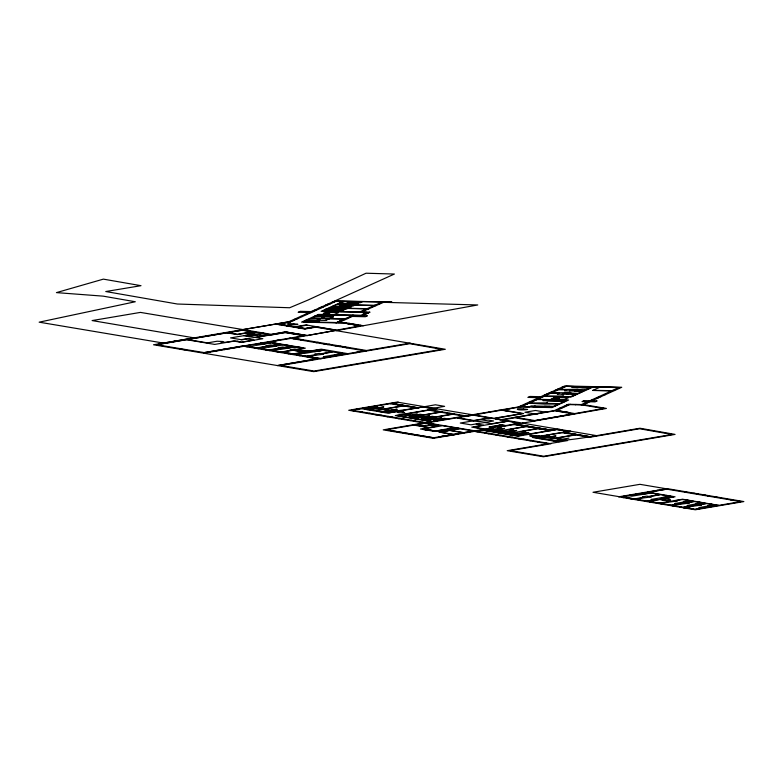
<?xml version="1.0" encoding="UTF-8"?>
<svg xmlns="http://www.w3.org/2000/svg" width="783" height="783" viewBox="0 0 783 783"><rect width="100%" height="100%" fill="white"/><g stroke="black" fill="none" stroke-linecap="round" stroke-linejoin="round"><path stroke-width="1.17" d="M427.802 410.028L465.542 416.399L520.499 406.866L551.966 407.581L568.634 400.025L550.821 399.624L557.584 396.619L571.169 396.961L593.123 386.998L618.913 387.575L581.015 404.752L603.429 408.511L534.985 420.588L515.273 417.27M329.839 318.544L333.509 316.772L315.451 316.361L319.19 314.658L352.556 315.422M329.741 318.544L333.225 316.87L325.19 316.694L321.51 318.358L344.882 318.887M553.336 406.416L531.265 405.917L529.21 406.847L521.135 406.671L528.779 403.196L544.733 404.106L558.925 403.881L551.281 407.346L533.135 406.925L535.141 406.015M544.42 396.11L563.584 395.992L562.448 396.511L570.533 396.697L577.316 393.595L564.347 393.291L562.243 394.25M343.042 301.396L321.108 311.34L367.08 312.466L361.051 315.255L318.505 314.433L301.582 322.107L344.432 323.095L360.562 325.787L336.68 330.132L306.026 324.935L295.113 326.785M369.762 312.163L362.196 315.637L369.85 312.172L359.691 311.937M333.147 306.437L336.876 304.734L376.026 305.624M319.19 314.658L317.144 315.598L331.189 315.911L333.245 314.981M575.172 413.649L556.674 410.498L570.318 404.302M575.348 404.752L576.053 404.429M288.584 321.852L153.507 344.774L313.709 371.641L445.312 349.277L315.872 327.177L304.89 329.007L275.596 324.074L288.584 321.852L394.397 274.04L366.043 273.218L308.071 300.026L289.651 307.748L177.359 304.019L105.764 291.53L140.999 285.687L103.385 279.13L56.435 292.617L103.199 296.15L135.302 301.749L39.15 322.175L163.481 343.081L194.115 337.864L92.11 320.57L140.421 312.397L271.554 334.38L285.619 331.943M307.083 325.111L295.181 327.128L304.411 328.684L316.303 326.668L305.262 328.527L278.464 324.005L290.278 321.989L336.161 301.24L392.009 302.13L334.958 300.829M344.187 301.426L337.336 304.528L347.76 304.274L349.609 303.442M334.615 308.159L332.511 309.119L345.528 309.412L347.632 308.463M341.926 304.851L339.822 305.801L352.839 306.094L354.944 305.145M349.238 301.533L347.133 302.492L360.151 302.786L362.255 301.837M350.187 303.452L347.309 304.753L355.57 304.939L358.506 303.53L340.214 303.227M316.802 320.218L320.482 318.554L310.058 318.808L303.403 321.793L336.768 322.547L344.481 319.082L321.059 318.564L317.379 320.227M324.769 316.596L320.942 318.348L312.574 317.663L315.216 316.469L324.681 316.645M317.506 322.116L319.523 321.206L305.419 320.883M354.405 315.49L352.301 316.44L365.318 316.733L367.423 315.784L354.405 315.49L338.638 322.606M536.923 399.516L529.239 402.991L547.483 402.863L546.348 403.382L559.385 403.676L564.876 401.18L542.913 400.642L544.997 399.692L534.769 399.526M520.118 407.131L565.903 386.371L573.919 386.557L571.864 387.487L589.932 387.898L591.987 386.968L583.521 386.773L581.7 387.605L590.157 387.791M569.554 390.932L571.659 389.983L584.676 390.277L577.834 393.389L569.75 393.203L570.885 392.684L551.741 392.792M576.865 387.624L578.97 386.665M567.098 394.231L568.928 393.399M576.219 390.091L574.399 390.913L582.855 391.109M542.805 407.16L544.635 406.328L553.111 406.524M547.239 407.248L549.255 406.338M562.977 400.113L561.01 401.013M575.26 394.544L577.365 393.595M582.572 391.226L584.676 390.277M563.603 399.907L568.282 397.793L555.411 397.5M591.977 386.968L585.136 390.071L577.051 389.885L578.187 389.366L559.042 389.484L565.903 386.371L618.913 387.575M564.935 401.141L546.877 400.73L548.922 399.8L567.078 400.211L565.111 401.072L556.498 400.867L558.563 400.015M599.993 387.145L592.692 390.463L611.611 390.893M335.976 322.909L353.26 315.099M329.134 318.759L325.366 320.413L307.151 320.1M381.664 302.267L358.898 312.28L367.08 312.466M361.58 311.986L383.553 302.316L477.747 304.959L336.377 330.632M557.173 399.761L559.502 398.733L553.004 398.586L557.281 396.619L553.738 398.116M325.209 320.501L329.349 318.74M410.223 343.101L366.513 350.49L292.842 338.06L335.457 330.475M271.554 334.38L285.472 331.914L307.308 335.555L336.533 330.279L316.078 326.873L305.36 328.694L276.399 323.947L242.994 329.594M416.292 408.07L424.415 406.68L398.214 402.296M252.106 331.767L237.562 334.282L227.628 332.618L242.339 330.113L270.018 334.781L264.82 335.672L246.851 332.658L252.253 331.786M285.208 332.54L271.133 334.987L242.554 330.191L157.04 344.696M224.085 342.425L221.129 341.936M184.994 349.815L179.287 348.797M203.746 353.192L244.11 346.252L242.544 345.998M377.161 406.984L365.142 409.049L367.971 409.529L383.827 406.954L376.946 408.119L383.034 409.147L402.785 405.809M473.451 420.833L490.041 417.985L500.64 419.757M581.466 404.557L568.311 404.263L554.207 410.654L499.867 419.894L519.609 423.202L505.877 425.56L501.815 424.885L488.984 427.068L492.996 427.753L485.274 429.064L473.49 427.087L507.903 421.234M628.436 495.6L621.614 496.774L634.259 498.908L644.292 497.215L642.422 496.892L646.924 496.128L648.813 496.442L659.912 494.562L650.81 493.026L631.881 496.177L628.485 495.61L639.574 493.73L643.058 494.318M662.056 497.557L666.167 498.252L655.214 500.122L651.153 499.437L669.768 496.236L660.666 494.699L649.577 496.569L651.466 496.892L635.013 499.035M281.714 324.749L285.697 325.483M248.896 333.127L252.87 333.861M241.174 339.685L263.842 335.838L258.537 334.948L249.053 336.543L243.777 335.662M286.999 332.158L255.581 337.493L262.824 338.706L241.418 342.357L234.058 341.124L214.699 344.412L186.246 339.656L156.531 344.706L204.177 352.595L244.316 345.695L321.138 358.692M349.414 323.389L347.75 323.673L358.937 325.542L360.64 325.258M292.705 333.382L296.688 334.116M352.291 324.045L356.275 324.779M299.967 335.007L301.993 334.664M204.06 352.673L304.43 335.643L285.257 332.452M260.553 343.238L264.116 342.69L260.7 343.267M246.733 346.771L248.681 346.448M272.073 342.68L277.358 343.639M296.982 338.961L301.161 339.656M258.067 348.689L260.044 348.357M284.249 344.726L289.534 345.685M269.421 350.598L271.378 350.265M295.269 346.8L288.075 348.014L285.061 347.505L292.255 346.292L295.524 346.84M296.463 346.771L301.749 347.721M293.234 350.207L304.567 351.998L321.255 349.169L347.858 353.662L364.555 350.833M292.02 354.445L294.046 354.102M342.23 346.615L346.213 347.339M323.712 350.197L326.315 350.706M339.939 352.937L342.543 353.436M317.555 358.751L277.485 365.563L317.595 358.771L243.875 346.292M401.297 405.545L402.991 405.261M403.548 405.927L383.787 409.274L389.875 410.302L397.138 409.206L381.801 411.799C393.281 411.564 404.782 409.91 416.272 408.07M561.607 432.51L589.785 437.266L639.554 428.751L672.029 434.467L543.774 456.254L510.271 450.626L550.987 443.736L474.664 430.856L433.537 437.775L386.283 429.789L426.892 422.879L351.606 410.175L361.08 408.628L387.742 413.14L435.397 404.791L444.617 406.348L432.725 408.364L423.603 407.072L434.428 408.902L395.288 415.567L431.58 421.694L425.707 422.673M434.115 425.874L438.558 425.12L433.077 424.2L421.323 426.197L429.221 427.518L436.043 426.363L428.144 425.042M473.509 420.794L460.287 423.035L470.906 424.817L493.584 420.97L488.269 420.079L478.785 421.675L456.127 417.916L427.029 422.859L474.86 430.826L484.256 429.231L471.757 427.126L483.405 425.149L476.23 423.946M583.002 405.085L584.715 404.801M438.832 430.347L454.434 427.694L442.571 425.698L423.368 428.967L435.054 430.963L440.154 430.562M516.046 417.398L554.971 410.781L573.499 413.953L534.995 420.579M507.208 421.117L491.812 423.73L484.569 422.517M489.776 427.048L496.765 425.854L500.503 426.481L493.486 427.675L489.492 426.999L492.908 426.422M601.951 408.266L603.673 407.972M522.594 423.114L606.424 408.442L583.501 404.596L621.741 387.262L564.69 385.96L518.317 406.984L447.925 418.925L444.45 418.337L433.302 420.226L436.845 420.804L432.559 421.528L421.215 419.61L430.875 418.543L433.978 419.062L425.981 420.422M485.822 430.513L493.505 429.211L490.109 428.644L482.426 429.945L488.298 431.041M497.91 432.559L506.082 431.169L502.686 430.601L494.523 431.981L500.474 433.097M510.027 434.594L517.7 433.293L514.304 432.725L506.621 434.027L512.16 435.074M575.025 434.771L555.225 438.128L549.137 437.1L556.018 435.935L540.27 438.47L537.481 438L544.909 436.767L541.493 436.18L534.27 437.394L537.481 438L549.431 435.974L546.025 435.397L570.67 431.227L564.132 432.333L590.167 436.748L596.626 435.642L558.201 429.123L526.665 434.457L521.909 433.655L528.789 432.49L513.002 435.025L506.846 433.988L511.142 433.253L514.617 433.841L525.696 431.971L522.173 431.374L540.27 428.33L551.565 430.249L557.858 429.113L522.515 423.153M590.167 436.748L639.965 428.232L675.054 434.408L543.392 456.763L507.218 450.695L547.934 443.804L474.283 431.374L433.42 438.314L383.23 429.857L423.848 422.947L348.719 410.272L397.147 402.071L398.361 402.276L391.843 403.382L417.956 407.777L424.562 406.651L437.031 408.755L405.506 414.099L410.272 414.902M730.422 499.877L732.125 499.593M695.686 509.273L740.796 501.639L666.725 489.14L621.614 496.774L695.686 509.273L702.508 508.118L699.111 507.541L714.497 504.918L706.55 503.596L699.669 504.761L701.548 505.084L684.342 507.355M737.987 501.159L739.69 500.866M278.523 323.986L290.366 321.999M279.179 324.671L280.882 324.387M286.549 325.914L288.252 325.63M239.872 341.877C233.569 339.166 227.197 343.717 220.845 341.858L222.871 341.515L217.106 341.231L207.466 342.876L187.225 339.489L226.63 332.785L237.327 334.576L246.782 332.971L253.232 334.057M293.527 338.853L295.524 338.52M254.269 348.053L256.247 347.721M301.093 340.125L303.09 339.793M265.613 349.962L267.6 349.629M316.215 342.68L318.201 342.347M323.771 343.952L325.767 343.62M276.967 351.88L278.934 351.547M293.605 350.148L305.331 348.161L268.961 342.054L290.924 338.413M280.696 352.526L282.878 352.223M327.548 344.598L329.545 344.256M288.242 353.799L290.248 353.466M335.114 345.871L337.101 345.528M300.741 352.898L293.85 354.063L306.515 356.206L316.547 354.503L314.668 354.19L319.19 353.417L321.069 353.74L332.168 351.861L323.056 350.324L304.137 353.476L300.741 352.898L311.761 351.048L315.177 351.636M338.892 346.507L340.879 346.174M299.556 355.717L301.602 355.374M346.448 347.779L348.445 347.446M309.158 356.647L307.093 356.999L314.649 358.271L316.724 357.929M351.773 410.204L391.97 403.402L417.926 407.747M353.143 411.016L354.856 410.723M364.77 409.108L367.374 409.617M360.699 412.289L362.421 411.995M404.889 406.152L406.612 405.858M368.264 413.561L369.977 413.277M381.39 411.741L389.494 410.4M381.429 411.858L384.228 412.338L377.005 410.997L383.298 409.362L389.64 410.429M413.003 407.268L415.607 407.777M375.82 414.843L377.543 414.55M379.598 415.479L381.321 415.186M387.164 416.752L388.877 416.468M390.942 417.388L392.645 417.104M404.312 416.967L401.513 416.497L417.153 413.737M417.329 414.765L420.706 415.342L412.524 416.713L409.147 416.135L420.256 414.256L423.73 414.843L441.739 411.799M437.198 411.349L439.801 411.858M398.498 418.67L400.211 418.376M442.454 411.917L417.564 416.135L422.37 416.938L429.632 415.842L414.334 418.455L420.461 419.482L432.764 417.378L429.358 416.801M402.276 419.306L403.999 419.013M413.884 418.376L421.88 417.026L418.817 416.507L409.118 417.574L414.138 418.425M413.992 418.396L417.408 417.819M414.041 418.533L416.644 419.032M424.611 418.758L421.215 418.181L432.353 416.302L435.828 416.889L453.827 413.835M449.295 413.395L451.889 413.904M409.842 420.579L411.564 420.295M454.59 413.962L429.701 418.181L434.467 418.983L441.729 417.877L426.236 420.461M413.62 421.215L415.333 420.931M425.991 420.549L428.595 421.048M461.676 415.489L464.28 415.988M421.185 422.497L422.889 422.203M436.699 420.794L445.184 419.365L441.788 418.788M503.782 410.37L506.386 410.879M428.996 423.231L431.599 423.73M433.576 425.893L428.634 424.954M424.122 429.378L426.715 429.887M495.394 418.748L497.998 419.248M456.655 427.949L459.259 428.458M507.012 421.274L503.586 421.851M564.426 412.083L567.225 412.553M510.966 421.46L513.765 421.939M453.034 434.467L438.392 436.943L454.61 434.731L438.862 432.069L459.229 428.604L455.432 427.968L434.986 431.443L420.481 429.006L428.732 427.606L413.786 425.11M519.609 423.202L512.973 424.317L550.596 430.67M475.829 431.051L481.721 430.063L517.964 436.19L557.232 429.544L568.204 431.394L532.342 437.462L559.179 441.994L549.911 443.56M515.547 424.572L518.15 425.081M476.945 431.825L478.667 431.531M489.111 430.993L497.225 429.661L500.288 430.17L493.995 431.815L488.964 430.963L504.604 428.409L497.714 429.573L502.48 430.376L527.37 426.167M484.511 433.097L486.223 432.813M528.124 426.295L510.085 429.338L513.599 429.926L502.52 431.805L499.045 431.218L494.748 431.942L500.914 432.979L516.692 430.454L509.811 431.619L514.578 432.422L539.467 428.203M527.713 426.627L530.316 427.136M488.289 433.743L489.992 433.449M501.326 433.048L509.322 431.697L512.385 432.216L506.092 433.86L501.061 433.009L504.477 432.431M495.845 435.015L497.557 434.722M539.604 428.634L542.208 429.143M499.623 435.651L501.345 435.358M507.188 436.924L508.901 436.64M510.966 437.57L512.669 437.276M557.809 429.642L559.424 429.368M518.522 438.842L520.235 438.549M565.365 430.914L566.98 430.64M522.31 439.478L524.023 439.185M563.936 432.745L566.54 433.244M537.109 438.059L539.712 438.568M548.648 437.178L540.652 438.529L545.037 439.273L554.736 438.206L548.384 437.129M529.866 440.751L531.588 440.467M573.704 434.545L575.427 434.262M575.789 434.898L555.979 438.255L562.067 439.283M578.96 434.868L577.335 435.142L590.079 436.757L564.132 432.333M537.422 442.033L539.135 441.739M553.561 440.946L556.351 441.416M544.988 443.305L546.691 443.012M585.576 436.307L588.17 436.816M588.444 437.031C576.885 438.901 565.346 440.526 553.777 440.8M666.725 489.14L648.197 492.253L675.054 496.794L659.981 499.348L670.982 501.198L682.59 499.221L718.774 505.358M623.102 497.606L624.824 497.313M653.071 493.202L655.674 493.701M630.667 498.879L632.38 498.585M638.223 500.151L639.965 499.857M666.147 495.424L668.751 495.933M685.056 492.223L686.769 491.939M645.779 501.433L647.521 501.14M692.622 493.505L694.335 493.212M649.557 502.069L651.28 501.776M696.4 494.142L698.113 493.848M657.123 503.342L658.836 503.048M703.956 495.414L705.669 495.13M660.147 503.273L677.373 501.003L675.484 500.68L682.375 499.515L690.303 500.856M660.901 503.978L662.614 503.694M707.744 496.05L709.447 495.766M686.916 500.102L689.51 500.611M674.946 503.449L678.332 504.027L674.936 503.459L690.733 500.914L693.758 501.423L686.505 502.647L683.481 502.138M668.457 505.26L670.17 504.966M715.3 497.332L717.013 497.039M671.471 505.182L686.515 502.657L683.109 502.079M672.245 505.319L689.461 503.038L687.572 502.725L694.462 501.56L702.4 502.901L687.024 505.495L690.42 506.072M672.245 505.896L673.957 505.603M699.288 502.177L701.891 502.686M695.568 504.183L702.821 502.95L705.845 503.469L683.588 507.227M679.801 507.169L681.513 506.875M711.121 504.164L713.724 504.673M430.581 409.92L437.071 408.853L472.472 414.775L465.914 415.881L430.396 409.881M355.629 304.949L374.724 305.321M332.325 302.023L334.331 302.072M327.871 304.039L329.878 304.088M374.597 305.37L376.506 305.419M325.474 305.125L327.48 305.174M334.135 305.654L332.667 306.427M372.473 306.77L371.015 307.543M332.902 306.535L342.308 306.75L340.458 307.592L330.025 307.846L333.069 306.466L351.195 306.848L348.318 308.257L350.911 306.946L342.876 306.76L339.998 308.071L368.989 308.727M321.02 307.151L323.027 307.19M318.622 308.238L320.629 308.277M325.748 309.774L343.884 310.156L341.006 311.575L343.6 310.264L335.564 310.078L332.687 311.38L359.563 311.986M325.601 309.853L334.997 310.068L333.147 310.9L322.713 311.154L329.574 308.052L368.509 308.933M314.169 310.254L316.175 310.303M311.771 311.34L313.777 311.389M368.822 312.632L366.816 312.593L362.48 314.551L364.486 314.6M313.278 311.624L300.261 311.321L298.157 312.28L311.174 312.574M307.318 313.357L309.324 313.406M304.92 314.443L306.926 314.492M352.448 315.471L354.347 315.52M300.466 316.469L302.473 316.508M345.411 319.552L343.6 319.513L336.974 322.518L345.704 322.772L363.39 325.718M295.778 318.593L297.785 318.632M306.3 320.081L304.841 320.854M291.325 320.609L293.331 320.658M562.174 387.105L564.181 387.154M617.219 388.348L619.226 388.397M590.343 387.908L587.27 389.415M557.604 389.171L559.62 389.22M612.649 390.423L614.665 390.472M592.878 390.335L612.071 390.678M558.592 389.689L566.618 389.865L564.563 390.805L582.679 391.177M555.323 390.208L557.339 390.257M583.041 391.216L579.968 392.723M550.752 392.283L552.778 392.322M551.271 392.997L559.316 393.183L557.261 394.113L575.554 394.417M550.478 393.36L548.472 393.32L543.901 395.386L545.908 395.435M603.517 394.563L605.523 394.612M575.75 394.534L572.667 396.041M598.946 396.638L600.952 396.678M543.979 396.315L556.86 396.609L550.243 399.604L537.353 399.31M541.621 396.423L543.637 396.472M596.656 397.666L598.672 397.715M543.01 396.756L529.993 396.452L527.889 397.412L540.906 397.705M537.05 398.488L539.066 398.537M592.095 399.741L594.101 399.79M565.297 401.19L562.214 402.697M530.199 401.601L532.205 401.64M585.244 402.844L587.25 402.893M525.628 403.666L527.634 403.715M569.613 404.625L581.886 404.899M557.144 404.889L554.061 406.397M566.53 405.065L568.536 405.105M567.068 405.222L563.985 406.729M521.057 405.741L523.073 405.79M559.688 408.168L561.695 408.217M345.802 318.475L347.691 318.524M300.633 350.216L310.205 351.097A6.43 1.047 -2.5 0 1 302.248 351.381A6.43 1.047 -2.5 0 1 300.418 350.207M647.492 501.14L654.549 500.004L651.153 499.437M208.679 351.821L210.236 352.076M502.823 410.067L523.67 413.541L494.778 418.445L501.649 419.59M402.08 416.399L408.364 417.447L412.661 416.722L409.176 416.135M344.432 323.095L360.425 325.797M285.472 331.914L307.416 335.584M284.983 332.501L303.873 335.662M289.309 338.139L366.062 351.097M253.349 334.077L230.554 337.904L241.947 339.812L247.222 338.922L253.995 340.047L241.898 342.112L237.337 341.349M342.406 353.583L338.99 354.161M322.332 350.353L319.072 350.95M283.397 344.823L280.148 344.246L257.959 348.004L269.283 349.923L279.844 348.132L277.955 347.818L282.712 347.006L284.611 347.329L291.491 346.164L283.554 344.823L268.178 347.427L264.781 346.849M270.908 342.837L267.492 343.414M272.954 345.469L276.35 346.037M263.773 344.08L260.377 343.512L245.862 345.969L257.196 347.877L267.747 346.096L265.858 345.773L270.624 344.97L272.513 345.283L279.394 344.119L271.456 342.778L256.09 345.381L252.684 344.814M287.968 348.161L284.572 347.593L270.057 350.05L281.391 351.959L291.942 350.167L290.053 349.854L294.819 349.042L296.708 349.365L303.589 348.2L295.651 346.859L280.294 349.463L276.888 348.895M326.814 357.302L323.408 356.725L342.034 353.524L332.922 351.988L321.833 353.867L323.702 354.19L307.269 356.334L319.934 358.467L337.913 355.423L334.419 354.836M250.237 345.039L246.978 345.636M237.66 347.143L234.401 347.75M228.049 348.484L229.595 348.748M176.664 341.006L173.063 341.623M223.204 349.326L224.75 349.58M217.674 350.578L214.405 351.175M545.399 412.152L535.455 410.478L524.913 412.259L534.897 413.943M508.578 408.638L509.909 408.863M503.704 409.47L505.035 409.685M501.923 410.214L521.918 413.571L494.014 418.318L473.969 414.961M498.84 410.292L500.161 410.517M489.101 411.946L490.422 412.171M534.613 421.097L514.891 417.789L502.921 419.825L522.672 423.133L497.988 427.293L501.502 427.89L490.422 429.759L486.948 429.172L482.651 429.896L488.817 430.944M500.004 417.398L496.735 418.005M487.878 418.191L484.618 418.788M516.026 424.249L551.555 430.249L516.203 424.22M390.247 403.685L417.016 408.188M500.396 425.149L497.127 425.756M568.947 438.108L553.581 440.712L549.196 439.977L555.49 438.333L561.597 439.449L558.181 440.026M376.192 408.158L372.923 408.765M409.783 414.98L406.72 414.461L397.02 415.528L402.041 416.38M421.274 418.171L424.748 418.758M431.208 421.841L427.939 422.448M432.696 424.141L426.05 423.026L414.784 424.934L421.43 426.05M453.191 427.9L454.522 428.125M453.563 429.613L450.294 430.21M425.443 425.414L422.174 426.011M444.098 429.681L440.829 430.288M448.639 430.444L445.37 431.051M386.283 429.789L433.802 437.805M666.264 488.768L639.956 484.325L593.015 492.272L619.324 496.706M657.358 490.275L658.679 490.491M647.6 491.92L648.921 492.145M707.568 506.102L710.993 506.679L707.979 506.17L715.222 504.947L718.246 505.456M670.365 501.296L659.844 499.515L648.422 501.306L659.403 503.146L670.62 501.198L667.635 500.758L670.434 501.228M699.111 507.541L702.508 508.118M557.232 429.544L568.184 431.394M538.498 428.624L549.793 430.542M652.709 491.352L649.293 491.93M647.306 492.419L650.33 492.928L643.078 494.161L640.054 493.642M669.416 496.442L666 497.019M713.969 505.123L710.553 505.701M665.335 498.438L669.162 499.084L670.454 500.024A7.419 1.214 -2.5 0 1 662.878 499.808A7.468 1.223 -2.5 0 1 665.364 498.448M695.167 504.125L698.593 504.692M295.162 319.278L293.468 320.041L295.162 319.278M326.746 308.952L325.053 309.716L326.746 308.952M341.515 302.248L339.822 303.021L341.515 302.248M316.332 315.578L314.639 316.342L316.332 315.578M325.679 312.368L323.271 313.454L329.77 313.601L327.441 314.629L333.871 314.776L338.55 312.662L325.679 312.368M342.386 310.841L341.535 311.223L342.386 310.841M349.688 307.523L348.846 307.915L349.688 307.523M356.999 304.215L356.148 304.597L356.999 304.215M328.4 319.092L327.548 319.474L328.4 319.092M331.209 317.82L330.357 318.201L331.209 317.82M341.858 320.687L340.165 321.461L341.858 320.687M350.794 316.655L349.11 317.418L350.794 316.655M365.23 310.088L363.537 310.851L365.23 310.088M380 303.452L378.316 304.225L380 303.452M584.138 400.622L582.033 401.571L595.051 401.865L597.155 400.916L584.138 400.622M501.257 424.963L496.862 425.727L500.924 426.412L505.378 425.658L501.257 424.963M260.005 332.755L264.184 333.45L260.005 332.755M253.614 334.116L245.148 335.555L249.317 336.259L257.783 334.821L253.614 334.116M278.807 340.155L275.401 340.732L278.807 340.155M268.06 342.21L260.592 343.473L263.607 343.982L271.075 342.719L268.06 342.21M319.493 349.727L312.3 350.941L315.314 351.45L322.508 350.236L319.493 349.727M342.572 353.613L335.369 354.836L338.393 355.345L345.587 354.122L342.572 353.613M359.084 352.027L355.668 352.604L359.084 352.027M441.818 349.345L314.149 371.044L280.989 365.485L409.744 343.698L441.818 349.345M373.971 406.446L362.881 408.325L366.278 408.892L377.357 407.013L373.971 406.446M400.309 410.928L389.337 412.788L385.353 412.112L396.345 410.253L400.309 410.928M489.287 417.858L473.764 420.5L457.252 417.731L473.02 415.127L489.287 417.858M557.604 410.684L555.999 410.958L568.977 412.592L557.604 410.684M449.765 430.474L439.958 432.138L453.602 434.418L463.428 432.764L449.765 430.474M459.993 428.732L450.313 430.376L463.908 432.676L473.607 431.032L459.993 428.732M293.116 350.236L282.095 352.096L293.096 353.936L304.068 352.086L293.116 350.236M397.059 404.547L399.859 405.017L397.059 404.547M376.457 408.207L368.46 409.558L372.777 410.282L382.593 409.225L376.457 408.207M424.455 429.162L423.006 429.407L434.771 430.914L424.455 429.162M538.587 413.453L535.161 414.031L538.587 413.453M521.419 433.743L513.149 435.045L518.18 435.896L524.483 434.252L521.419 433.743M564.151 439.968L556.635 441.23L560.148 441.827L567.646 440.555L564.151 439.968M667.116 488.621L618.57 496.833L695.294 509.782L743.85 501.57L667.116 488.621M670.346 496.314L663.103 497.538L666.127 498.047L673.37 496.823L670.346 496.314M685.301 507.521L683.579 507.805L692.857 508.793L685.301 507.521M293.713 323.751L287.978 323.624A6.176 1.008 -2.5 0 0 290.209 324.73A6.176 1.008 -2.5 0 0 297.892 324.319L293.713 323.751M523.445 408.883L517.71 408.755A6.176 1.008 -2.5 0 0 519.941 409.861A6.176 1.008 -2.5 0 0 527.625 409.45L523.445 408.883M535.885 435.563L530.365 435.348A6.176 1.008 -2.5 0 0 531.98 436.513A6.176 1.008 -2.5 0 0 539.673 436.2L535.885 435.563M403.362 411.77L399.584 411.134A6.176 1.008 -2.5 0 0 397.754 412.435A6.176 1.008 -2.5 0 0 404.645 412.7L403.362 411.77"/></g></svg>
